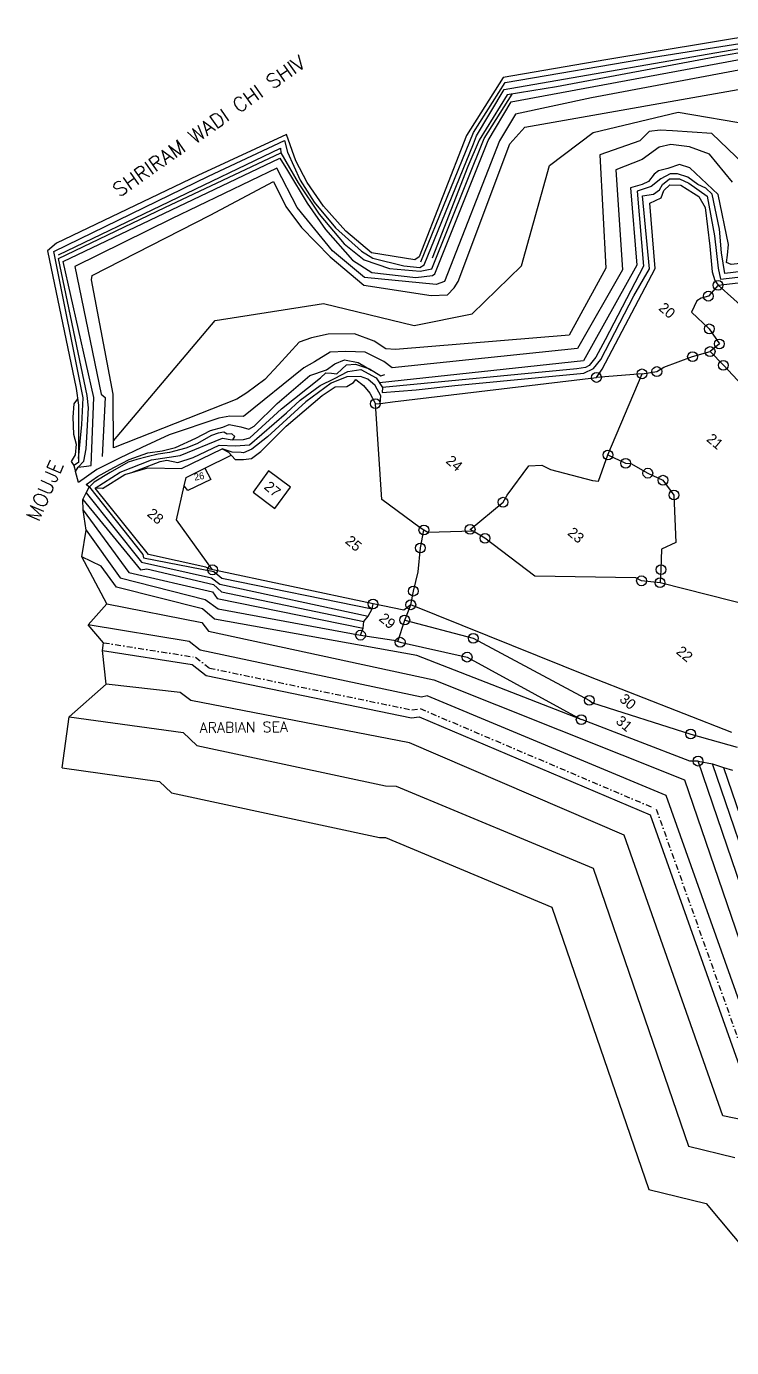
# Model space of a CAD drawing. Header units: metres. Extents: x 343167 to 344976, y 1761516 to 1763297.
# Drawn here: x 343167 to 343777, y 1762029 to 1763172 of the extents above; entities that cross this region are included whole.
import ezdxf

# ---------------------------------------------------------------- set-up
doc = ezdxf.new("R2010")
doc.units = ezdxf.units.M
doc.header["$MEASUREMENT"] = 0
doc.linetypes.add('DASHDOT', pattern=[1, 0.5, -0.25, 0, -0.25])
for name, color, linetype in [('LINE_WATER', 4, 'Continuous'), ('OFF', 1, 'Continuous'), ('OTHERS', 1, 'Continuous'), ('POLY_PARCEL', 6, 'Continuous'), ('POLY_WATER', 4, 'Continuous'), ('TEXT_MAPIN', 7, 'Continuous'), ('TEXT_MAPOUT', 7, 'Continuous'), ('TEXT_PARCEL', 7, 'Continuous'), ('V_BOUND_LINE', 7, 'Continuous'), ('V_BOUND_STREAM_LINE', 7, 'DASHDOT')]:
    doc.layers.add(name, color=color, linetype=linetype)
doc.styles.get("Standard").update_dxf_attribs({"font": 'simplex.shx'})
doc.styles.add('TEXT_MAP', font='')
doc.styles.get('TEXT_MAP').set_extended_font_data('Kruti Dev 050')

msp = doc.modelspace()

# ---------------------------------------------------------------- linework, layer by layer
for centre in [(343765.7, 1762947.9), (343757.3, 1762938.5), (343758.1, 1762910.2), (343758.8, 1762890.6), (343766.8, 1762897.2), (343743.6, 1762886.2), (343770.3, 1762878.7), (343660.5, 1762868.2), (343699.9, 1762871.3), (343712.7, 1762873.3), (343469.3, 1762845.5), (343670.4, 1762801.2), (343685.7, 1762794), (343704.9, 1762785.4), (343718, 1762779.3), (343727.5, 1762766.5), (343579.7, 1762760.3), (343511.2, 1762736.2), (343551.2, 1762736.8), (343564, 1762729.1), (343508.2, 1762720.7), (343328.4, 1762701.8), (343716.3, 1762702), (343502.1, 1762683.4), (343699.5, 1762692.3), (343715.5, 1762690.7), (343467.2, 1762672.3), (343499.9, 1762671.6), (343494.7, 1762658.4), (343456.4, 1762645.3), (343490.7, 1762639.2), (343553.9, 1762642.6), (343548.6, 1762626.3), (343654.4, 1762588.9), (343647.3, 1762572.3), (343742, 1762559.8), (343748.4, 1762536.4)]:
    msp.add_circle(centre, 4.24)
at = {"layer": 'LINE_WATER'}
for p, q in [((343709.9, 1763145.3), (343879.5, 1763171.8)), ((343877.4, 1763164.5), (343762.8, 1763145.3)), ((343580.6, 1763117.1), (343796, 1763154.6)), ((343581.5, 1763123.4), (343709.9, 1763145.3)), ((343586.8, 1763106.6), (343793.4, 1763144.8)), ((343762.8, 1763145.3), (343625.8, 1763119.4)), ((343792.9, 1763135.6), (343656.2, 1763110.1)), ((343554, 1763080.1), (343581.5, 1763123.4)), ((343598.4, 1763084.5), (343860.1, 1763130.9)), ((343556.7, 1763077.2), (343580.6, 1763117.1)), ((343583.3, 1763112.6), (343558.9, 1763073.3)), ((343563.4, 1763074.8), (343587.6, 1763113.3)), ((343625.8, 1763119.4), (343583.3, 1763112.6)), ((343656.2, 1763110.1), (343590.6, 1763095.8)), ((343566.8, 1763073.1), (343586.8, 1763106.6)), ((343590.6, 1763095.8), (343576.6, 1763072.8)), ((343508.7, 1762968.3), (343554, 1763080.1)), ((343554, 1763070.3), (343556.7, 1763077.2)), ((343585.6, 1763070.1), (343598.4, 1763084.5)), ((343706, 1763081), (343697.9, 1763072.7)), ((343715.5, 1763082), (343706, 1763081)), ((343726.3, 1763081.4), (343715.5, 1763082)), ((343760.3, 1763079.3), (343726.3, 1763081.4)), ((343794.9, 1763045.9), (343760.3, 1763079.3)), ((343195.3, 1762974.1), (343387.2, 1763066.5)), ((343325, 1763042.4), (343390.6, 1763073.1)), ((343387.2, 1763066.5), (343387.4, 1763062.4)), ((343390.6, 1763073.1), (343393.2, 1763062.9)), ((343511.4, 1762965.6), (343554, 1763070.3)), ((343518.1, 1762962), (343563.4, 1763074.8)), ((343520.6, 1762957.9), (343566.8, 1763073.1)), ((343576.6, 1763072.8), (343529.1, 1762951.2)), ((343540.9, 1762951.2), (343585.6, 1763070.1)), ((343558.9, 1763073.3), (343549.3, 1763050.5)), ((343697.9, 1763072.7), (343663.4, 1763060.8)), ((343714.6, 1763067.3), (343700.1, 1763056.8)), ((343724.9, 1763069.7), (343714.6, 1763067.3)), ((343741.1, 1763067.7), (343724.9, 1763069.7)), ((343758.2, 1763061.2), (343741.1, 1763067.7)), ((343199.3, 1762968.6), (343386.7, 1763057.8)), ((343287.1, 1763015.3), (343387.4, 1763062.4)), ((343386.7, 1763057.8), (343393.3, 1763047.2)), ((343387.4, 1763062.4), (343402.4, 1763036.5)), ((343393.2, 1763062.9), (343404.1, 1763038.8)), ((343663.4, 1763060.8), (343668.6, 1762962.8)), ((343700.1, 1763056.8), (343677.3, 1763047.8)), ((343778.2, 1763037), (343758.2, 1763061.2)), ((343191.2, 1762977.2), (343325, 1763042.4)), ((343384, 1763049.1), (343293, 1763005.4)), ((343401.6, 1763015.2), (343384, 1763049.1)), ((343393.3, 1763047.2), (343410.3, 1763019)), ((343549.3, 1763050.5), (343518.3, 1762971.4)), ((343677.3, 1763047.8), (343683, 1762961.4)), ((343710.3, 1763044), (343705.4, 1763037.7)), ((343714.2, 1763047), (343710.3, 1763044)), ((343722.2, 1763048.9), (343714.2, 1763047)), ((343724.1, 1763044.3), (343716.2, 1763039.9)), ((343732.4, 1763052.4), (343722.2, 1763048.9)), ((343730.6, 1763044.4), (343724.1, 1763044.3)), ((343739.6, 1763041.4), (343730.6, 1763044.4)), ((343741.2, 1763049.5), (343732.4, 1763052.4)), ((343748.1, 1763035.1), (343739.6, 1763041.4)), ((343765.7, 1763026.5), (343741.2, 1763049.5)), ((343326.3, 1763008.5), (343381.1, 1763037.6)), ((343381.1, 1763037.6), (343391.9, 1763016.1)), ((343402.4, 1763036.5), (343420.7, 1763009.5)), ((343404.1, 1763038.8), (343416.4, 1763019.9)), ((343700, 1763035.1), (343689.9, 1763032.3)), ((343689.9, 1763032.3), (343695.3, 1762965.4)), ((343707.8, 1763033.2), (343695.6, 1763029.3)), ((343705.4, 1763037.7), (343700, 1763035.1)), ((343716.2, 1763039.9), (343707.8, 1763033.2)), ((343709.9, 1763026.8), (343715.1, 1763030.5)), ((343715.1, 1763030.5), (343717.5, 1763035.1)), ((343717.5, 1763035.1), (343723.7, 1763040.1)), ((343723.7, 1763040.1), (343732.2, 1763039.9)), ((343732.2, 1763039.9), (343740.5, 1763036.2)), ((343740.5, 1763036.2), (343756.2, 1763024.9)), ((343755.1, 1763031.9), (343748.1, 1763035.1)), ((343760.7, 1763026.7), (343755.1, 1763031.9)), ((343410.3, 1763019), (343426.1, 1762996.2)), ((343416.4, 1763019.9), (343434.8, 1762997.6)), ((343695.6, 1763029.3), (343701.2, 1762964.4)), ((343700.2, 1763025.4), (343709.9, 1763026.8)), ((343706.3, 1762962.1), (343700.2, 1763025.4)), ((343756.2, 1763024.9), (343762.6, 1762990.6)), ((343766.8, 1762996.4), (343760.7, 1763026.7)), ((343774.8, 1762983.1), (343765.7, 1763026.5)), ((343195.3, 1762971), (343287.1, 1763015.3)), ((343224.4, 1762956.5), (343326.3, 1763008.5)), ((343391.9, 1763016.1), (343405.4, 1762997.9)), ((343432.3, 1762977.8), (343401.6, 1763015.2)), ((343420.7, 1763009.5), (343442.3, 1762983.8)), ((343293, 1763005.4), (343209.3, 1762964.2)), ((343405.4, 1762997.9), (343430.1, 1762972.6)), ((343426.1, 1762996.2), (343449.4, 1762969.5)), ((343434.8, 1762997.6), (343457.3, 1762977.4)), ((343768.5, 1762976.1), (343766.8, 1762996.4)), ((343762.6, 1762990.6), (343765.8, 1762962.8)), ((343767.8, 1762953.3), (344090.3, 1762990.2)), ((343947.3, 1762985), (343777.1, 1762966)), ((343216.5, 1762850.6), (343191.2, 1762977.2)), ((343459.8, 1762954.7), (343432.3, 1762977.8)), ((343442.3, 1762983.8), (343459.7, 1762970)), ((343457.3, 1762977.4), (343467, 1762971.4)), ((343771.5, 1762958.2), (343768.5, 1762976.1)), ((343965.3, 1762981.6), (343771.5, 1762958.2)), ((343773.1, 1762967.7), (343773.8, 1762973.9)), ((343773.8, 1762973.9), (343774.8, 1762983.1)), ((343220.1, 1762852.5), (343195.3, 1762971)), ((343225.7, 1762850.9), (343199.3, 1762968.6)), ((343209.3, 1762964.2), (343232.1, 1762853.8)), ((343430.1, 1762972.6), (343459.2, 1762948)), ((343449.4, 1762969.5), (343466.3, 1762959)), ((343459.7, 1762970), (343481.4, 1762962.3)), ((343467, 1762971.4), (343494, 1762964.6)), ((343481.4, 1762962.3), (343508, 1762960)), ((343494, 1762964.6), (343507.7, 1762963.3)), ((343507.7, 1762963.3), (343511.4, 1762965.6)), ((343508, 1762960), (343518.1, 1762962)), ((343668.6, 1762962.8), (343636.8, 1762904.8)), ((343683, 1762961.4), (343644.1, 1762893.1)), ((343695.3, 1762965.4), (343649.2, 1762882.7)), ((343701.2, 1762964.4), (343668, 1762900.6)), ((343692.7, 1762938.9), (343706.3, 1762962.1)), ((343765.8, 1762962.8), (343767.8, 1762953.3)), ((343777.1, 1762966), (343773.1, 1762967.7)), ((343223.6, 1762952.6), (343224.4, 1762956.5)), ((343242.5, 1762853.6), (343223.6, 1762952.6)), ((343521.9, 1762948.7), (343459.8, 1762954.7)), ((343466.3, 1762959), (343504.2, 1762954.7)), ((343504.2, 1762954.7), (343518.7, 1762956.3)), ((343518.7, 1762956.3), (343520.6, 1762957.9)), ((343529.1, 1762951.2), (343521.9, 1762948.7)), ((343537.5, 1762945.7), (343540.9, 1762951.2)), ((343459.2, 1762948), (343517.5, 1762939.2)), ((343517.5, 1762939.2), (343531.7, 1762939.6)), ((343531.7, 1762939.6), (343537.5, 1762945.7)), ((343664.2, 1762883.7), (343692.7, 1762938.9)), ((343428.4, 1762905.7), (343414, 1762902.5)), ((343451.3, 1762905.9), (343428.4, 1762905.7)), ((343468.2, 1762899.6), (343451.3, 1762905.9)), ((343636.8, 1762904.8), (343486.7, 1762892.3)), ((343403.3, 1762898.6), (343385.6, 1762879.2)), ((343414, 1762902.5), (343403.3, 1762898.6)), ((343478.4, 1762892.8), (343468.2, 1762899.6)), ((343486.7, 1762892.3), (343478.4, 1762892.8)), ((343644.1, 1762893.1), (343483.7, 1762876.5)), ((343668, 1762900.6), (343660, 1762885.7)), ((343416.7, 1762881.8), (343407.4, 1762876.5)), ((343430.1, 1762890.1), (343416.7, 1762881.8)), ((343443.6, 1762890.5), (343430.1, 1762890.1)), ((343434.2, 1762880.1), (343442.5, 1762883.4)), ((343442.5, 1762883.4), (343454.5, 1762881)), ((343460.5, 1762890), (343443.6, 1762890.5)), ((343476.5, 1762881.9), (343460.5, 1762890)), ((343649.2, 1762882.7), (343472.7, 1762863.4)), ((343483.7, 1762876.5), (343476.5, 1762881.9)), ((343660, 1762885.7), (343654.3, 1762878.5)), ((343658, 1762875.8), (343664.2, 1762883.7)), ((343407.4, 1762876.5), (343355.1, 1762834.4)), ((343385.6, 1762879.2), (343373.5, 1762866.4)), ((343384.3, 1762845.7), (343412.5, 1762869.9)), ((343412.5, 1762869.9), (343427, 1762874.8)), ((343421.7, 1762867.8), (343426.4, 1762872.3)), ((343426.4, 1762872.3), (343431.4, 1762872)), ((343427, 1762874.8), (343434.2, 1762880.1)), ((343431.4, 1762872), (343435.8, 1762871.4)), ((343433.9, 1762867.3), (343445.5, 1762873.2)), ((343435.8, 1762871.4), (343440.2, 1762875.4)), ((343440.2, 1762875.4), (343444.2, 1762879.1)), ((343444.2, 1762879.1), (343452.2, 1762879.8)), ((343445.5, 1762873.2), (343456.8, 1762875.2)), ((343452.2, 1762879.8), (343464.1, 1762875.5)), ((343454.5, 1762881), (343465.6, 1762874.6)), ((343456.8, 1762875.2), (343469.8, 1762867.8)), ((343464.1, 1762875.5), (343474.1, 1762869.6)), ((343474.1, 1762869.6), (343477.4, 1762870.8)), ((343643.6, 1762875.6), (343475.4, 1762859.5)), ((343538, 1762861.1), (343649.6, 1762872)), ((343651, 1762876.7), (343643.6, 1762875.6)), ((343649.6, 1762872), (343658, 1762875.8)), ((343654.3, 1762878.5), (343651, 1762876.7)), ((343373.5, 1762866.4), (343358.1, 1762854.8)), ((343388.1, 1762841.1), (343421.7, 1762867.8)), ((343404.3, 1762848.6), (343421.6, 1762861.1)), ((343431.1, 1762863.2), (343409.2, 1762847.1)), ((343421.6, 1762861.1), (343433.9, 1762867.3)), ((343444.6, 1762868.8), (343431.1, 1762863.2)), ((343456.3, 1762869), (343444.6, 1762868.8)), ((343462.7, 1762866.8), (343456.3, 1762869)), ((343469.2, 1762861.3), (343462.7, 1762866.8)), ((343474, 1762852.2), (343469.2, 1762861.3)), ((343469.8, 1762867.8), (343475.4, 1762859.5)), ((343475.4, 1762859.5), (343475.2, 1762855.1)), ((343504.6, 1762857.5), (343538, 1762861.1)), ((343215.2, 1762827.5), (343216.5, 1762850.6)), ((343221, 1762842), (343220.1, 1762852.5)), ((343223.4, 1762792.1), (343225.7, 1762850.9)), ((343232.1, 1762853.8), (343235.4, 1762850.9)), ((343235.4, 1762850.9), (343232.8, 1762799.9)), ((343242.7, 1762807.3), (343242.5, 1762853.6)), ((343349.3, 1762849.4), (343242.7, 1762807.3)), ((343358.1, 1762854.8), (343349.3, 1762849.4)), ((343409.2, 1762847.1), (343376, 1762816.8)), ((343392.3, 1762837.5), (343404.3, 1762848.6)), ((343473.5, 1762845.8), (343474, 1762852.2)), ((343475.2, 1762855.1), (343504.6, 1762857.5)), ((343219.2, 1762806.6), (343221, 1762842)), ((343360.4, 1762810), (343392.3, 1762837.5)), ((343360.6, 1762816.1), (343388.1, 1762841.1)), ((343364.4, 1762826.1), (343384.3, 1762845.7)), ((343212.6, 1762798.2), (343215.2, 1762827.5)), ((343333.9, 1762833), (343291, 1762818.5)), ((343326.6, 1762822.2), (343337.4, 1762825.3)), ((343343.5, 1762834.6), (343333.9, 1762833)), ((343337.4, 1762825.3), (343342.9, 1762827.5)), ((343342.9, 1762827.5), (343352.9, 1762825.4)), ((343355.1, 1762834.4), (343343.5, 1762834.6)), ((343352.9, 1762825.4), (343359.9, 1762823.5)), ((343359.9, 1762823.5), (343364.4, 1762826.1)), ((343291, 1762818.5), (343267.2, 1762807.6)), ((343296.5, 1762807.6), (343313.9, 1762815.8)), ((343300.3, 1762800.7), (343337, 1762815.8)), ((343313.9, 1762815.8), (343326.6, 1762822.2)), ((343327.5, 1762818), (343314.7, 1762810.9)), ((343333.4, 1762820.1), (343327.5, 1762818)), ((343338.1, 1762820.8), (343333.4, 1762820.1)), ((343337, 1762815.8), (343345.3, 1762814.1)), ((343341.1, 1762819.1), (343338.1, 1762820.8)), ((343345.1, 1762819.3), (343341.1, 1762819.1)), ((343347.6, 1762817.1), (343345.1, 1762819.3)), ((343345.3, 1762814.1), (343355.3, 1762814.4)), ((343345.9, 1762814.1), (343347.6, 1762817.1)), ((343355.3, 1762814.4), (343360.6, 1762816.1)), ((343376, 1762816.8), (343362.4, 1762806.2)), ((343217.1, 1762795.8), (343219.2, 1762806.6)), ((343267.2, 1762807.6), (343247.8, 1762798.5)), ((343256.3, 1762797.2), (343272.5, 1762802.9)), ((343281.4, 1762801.7), (343271.8, 1762799.4)), ((343272.5, 1762802.9), (343284.9, 1762804.7)), ((343291.3, 1762803.4), (343281.4, 1762801.7)), ((343284.9, 1762804.7), (343296.5, 1762807.6)), ((343305.4, 1762807.1), (343291.3, 1762803.4)), ((343314.7, 1762810.9), (343305.4, 1762807.1)), ((343311.7, 1762799), (343334.2, 1762809.7)), ((343334.2, 1762809.7), (343348.4, 1762809)), ((343345.3, 1762803.5), (343336.7, 1762806.5)), ((343353.2, 1762803.4), (343345.3, 1762803.5)), ((343348.4, 1762809), (343360.4, 1762810)), ((343355.2, 1762803.1), (343353.2, 1762803.4)), ((343362.4, 1762806.2), (343355.2, 1762803.1)), ((343210, 1762786.8), (343212.1, 1762790.6)), ((343212.1, 1762790.6), (343217.1, 1762795.8)), ((343212.1, 1762790.6), (343219.5, 1762791.6)), ((343219.5, 1762791.6), (343223.4, 1762792.1)), ((343247.8, 1762798.5), (343228.4, 1762788.7)), ((343229, 1762782.6), (343242.9, 1762790.4)), ((343255.5, 1762794.8), (343239.9, 1762786.1)), ((343242.9, 1762790.4), (343256.3, 1762797.2)), ((343248.4, 1762786.4), (343275.7, 1762796.8)), ((343262.8, 1762797.3), (343255.5, 1762794.8)), ((343259.3, 1762786.3), (343283, 1762795.4)), ((343271.8, 1762799.4), (343262.8, 1762797.3)), ((343275.7, 1762796.8), (343300.3, 1762800.7)), ((343283, 1762795.4), (343288.9, 1762796.7)), ((343288.9, 1762796.7), (343298.4, 1762794.6)), ((343298.4, 1762794.6), (343311.7, 1762799)), ((343212.5, 1762777.3), (343210, 1762786.8)), ((343228.4, 1762788.7), (343212.5, 1762777.3)), ((343219, 1762775.7), (343229, 1762782.6)), ((343239.9, 1762786.1), (343226.1, 1762777.5)), ((343227, 1762772.5), (343248.4, 1762786.4)), ((343222, 1762773.2), (343219, 1762775.7)), ((343219.2, 1762768.3), (343266.9, 1762708.3)), ((343226.1, 1762777.5), (343221.8, 1762773.4)), ((343222, 1762773.2), (343268.1, 1762715.1)), ((343216.1, 1762762.7), (343266.1, 1762701.7)), ((343216.6, 1762753.5), (343255.9, 1762699.4)), ((343219.1, 1762736.1), (343248.5, 1762695)), ((343232.1, 1762705), (343215.2, 1762713)), ((343268.1, 1762715.1), (343268.8, 1762712.2)), ((343268.8, 1762712.2), (343329.5, 1762700.4)), ((343245.3, 1762686.7), (343232.1, 1762705)), ((343255.9, 1762699.4), (343328.5, 1762682.7)), ((343266.1, 1762701.7), (343271.5, 1762702.6)), ((343266.9, 1762708.3), (343327.5, 1762694.8)), ((343271.5, 1762702.6), (343329.2, 1762689.2)), ((343329.5, 1762700.4), (343336.4, 1762694.6)), ((343248.5, 1762695), (343322, 1762676.2)), ((343327.5, 1762694.8), (343334.8, 1762689.5)), ((343329.2, 1762689.2), (343336.2, 1762682.9)), ((343334.8, 1762689.5), (343463, 1762661.7)), ((343336.4, 1762694.6), (343466.4, 1762668)), ((343319.8, 1762668), (343245.3, 1762686.7)), ((343322, 1762676.2), (343333.3, 1762668.1)), ((343328.5, 1762682.7), (343332.5, 1762676.9)), ((343332.5, 1762676.9), (343458.7, 1762651.3)), ((343336.2, 1762682.9), (343459.4, 1762657)), ((343236.9, 1762672.3), (343319, 1762656.2)), ((343330.2, 1762659.2), (343319.8, 1762668)), ((343333.3, 1762668.1), (343456.4, 1762645.3)), ((343308.2, 1762639.8), (343220.8, 1762654.2)), ((343319, 1762656.2), (343325, 1762648.7)), ((343505.2, 1762627.7), (343330.2, 1762659.2)), ((343325, 1762648.7), (343519.9, 1762606.8)), ((343233.1, 1762632.1), (343310.9, 1762619.8)), ((343317.7, 1762632.4), (343308.2, 1762639.8)), ((343509.2, 1762591.7), (343317.7, 1762632.4)), ((343310.9, 1762619.8), (343322.8, 1762610.5)), ((343647.3, 1762572.3), (343505.2, 1762627.7)), ((343322.8, 1762610.5), (343500.5, 1762573.8)), ((343300.4, 1762595.7), (343236.5, 1762603)), ((343309.5, 1762588.9), (343300.4, 1762595.7)), ((343519.9, 1762606.8), (343736.5, 1762520.2)), ((343498.9, 1762552.1), (343309.5, 1762588.9)), ((343514, 1762592.9), (343509.2, 1762591.7)), ((343720.7, 1762506.6), (343514, 1762592.9)), ((343500.5, 1762573.8), (343507.1, 1762574.8)), ((343507.1, 1762574.8), (343706.8, 1762489.9)), ((343684.5, 1762472.4), (343498.9, 1762552.1)), ((343828, 1762302.5), (343748.4, 1762536.4)), ((343836.7, 1762311.5), (343760.9, 1762534)), ((343770.4, 1762530.9), (343843.1, 1762317.7)), ((343736.5, 1762520.2), (343816.6, 1762286.1)), ((343804.6, 1762270.6), (343720.7, 1762506.6)), ((343706.8, 1762489.9), (343790.3, 1762255.2)), ((343769.9, 1762229.7), (343684.5, 1762472.4)), ((343799.1, 1762223.6), (343769.9, 1762229.7))]:
    msp.add_line(p, q, dxfattribs=at)
at = {"layer": 'OFF'}
for p, q in [((343206, 1762795.4), (343208.5, 1762792)), ((343208.5, 1762792), (343210, 1762786.8)), ((343216.1, 1762762.7), (343219.2, 1762768.3)), ((343221.8, 1762773.4), (343219, 1762775.7)), ((343219.2, 1762768.3), (343221.8, 1762773.4)), ((343233.2, 1762772.1), (343227, 1762772.5)), ((343216.6, 1762753.5), (343216.1, 1762762.7)), ((343219.1, 1762736.1), (343216.6, 1762753.5)), ((343215.2, 1762713), (343219.1, 1762736.1)), ((343236.9, 1762672.3), (343215.2, 1762713)), ((343220.8, 1762654.2), (343236.9, 1762672.3)), ((343234.2, 1762638.8), (343220.8, 1762654.2)), ((343233.1, 1762632.1), (343234.2, 1762638.8)), ((343236.5, 1762603), (343233.1, 1762632.1)), ((343204.5, 1762574.8), (343236.5, 1762603)), ((343198.3, 1762530.5), (343204.5, 1762574.8))]:
    msp.add_line(p, q, dxfattribs=at)
at = {"layer": 'OTHERS'}
for p, q in [((343198.3, 1762530.5), (343282.6, 1762518.8)), ((343282.6, 1762518.8), (343292.9, 1762508.9)), ((343292.9, 1762508.9), (343472.9, 1762470.3)), ((343472.9, 1762470.3), (343477.9, 1762470.3)), ((343477.9, 1762470.3), (343621.8, 1762410.2)), ((343621.8, 1762410.2), (343705.7, 1762165.9)), ((343705.7, 1762165.9), (343755.3, 1762153.8)), ((343755.3, 1762153.8), (343859.3, 1762029.2))]:
    msp.add_line(p, q, dxfattribs=at)
at = {"layer": 'POLY_PARCEL'}
for p, q in [((343757.3, 1762938.5), (343751.1, 1762936.7)), ((343765.7, 1762947.9), (343757.3, 1762938.5)), ((343793, 1762923.7), (343765.7, 1762947.9)), ((343747.2, 1762934.4), (343742.7, 1762924.6)), ((343751.1, 1762936.7), (343747.2, 1762934.4)), ((343742.7, 1762924.6), (343758.1, 1762910.2)), ((343758.1, 1762910.2), (343766.8, 1762897.2)), ((343766.8, 1762897.2), (343758.8, 1762890.6)), ((343718.8, 1762877.1), (343743.6, 1762886.2)), ((343743.6, 1762886.2), (343758.8, 1762890.6)), ((343758.8, 1762890.6), (343770.3, 1762878.7)), ((343699.9, 1762871.3), (343660.5, 1762868.2)), ((343670.4, 1762801.2), (343699.9, 1762871.3)), ((343699.9, 1762871.3), (343712.7, 1762873.3)), ((343712.7, 1762873.3), (343718.8, 1762877.1)), ((343770.3, 1762878.7), (343808.8, 1762837.6)), ((343474.8, 1762762.7), (343469.3, 1762845.5)), ((343321.7, 1762789.7), (343344.5, 1762801)), ((343583.2, 1762766.4), (343602.1, 1762791.7)), ((343602.1, 1762791.7), (343613.3, 1762792.4)), ((343613.3, 1762792.4), (343620.8, 1762788.7)), ((343662.2, 1762778.5), (343670.4, 1762801.2)), ((343670.4, 1762801.2), (343685.7, 1762794)), ((343685.7, 1762794), (343690.2, 1762793.7)), ((343690.2, 1762793.7), (343704.9, 1762785.4)), ((343304, 1762774.6), (343305.6, 1762781.7)), ((343305.6, 1762781.7), (343321.7, 1762789.7)), ((343326.8, 1762779.8), (343307.1, 1762770.3)), ((343321.7, 1762789.7), (343326.8, 1762779.8)), ((343376.7, 1762787.3), (343363.5, 1762769)), ((343395.8, 1762773.4), (343376.7, 1762787.3)), ((343620.8, 1762788.7), (343657.1, 1762779.2)), ((343657.1, 1762779.2), (343662.2, 1762778.5)), ((343704.9, 1762785.4), (343718, 1762779.3)), ((343718, 1762779.3), (343727.5, 1762766.5)), ((343297.3, 1762745.1), (343304, 1762774.6)), ((343307.1, 1762770.3), (343304, 1762774.6)), ((343363.5, 1762769), (343382.4, 1762754.8)), ((343382.4, 1762754.8), (343395.8, 1762773.4)), ((343508.1, 1762738.1), (343474.8, 1762762.7)), ((343551.2, 1762736.8), (343579.7, 1762760.3)), ((343579.7, 1762760.3), (343583.2, 1762766.4)), ((343727.5, 1762766.5), (343729.1, 1762725.4)), ((343328.4, 1762701.8), (343297.3, 1762745.1)), ((343511.2, 1762736.2), (343508.1, 1762738.1)), ((343508.2, 1762720.7), (343511.2, 1762736.2)), ((343514.7, 1762734.1), (343511.2, 1762736.2)), ((343553.8, 1762735.2), (343514.7, 1762734.1)), ((343553.8, 1762735.2), (343551.2, 1762736.8)), ((343564, 1762729.1), (343553.8, 1762735.2)), ((343607.3, 1762696.3), (343564, 1762729.1)), ((343729.1, 1762725.4), (343716.7, 1762719.6)), ((343506.2, 1762700.1), (343508.2, 1762720.7)), ((343716.7, 1762719.6), (343716.3, 1762702)), ((343502.1, 1762683.4), (343506.2, 1762700.1)), ((343716.3, 1762702), (343715.5, 1762690.7)), ((343694.4, 1762694.9), (343607.3, 1762696.3)), ((343699.5, 1762692.3), (343694.4, 1762694.9)), ((343715.5, 1762690.7), (343699.5, 1762692.3)), ((343798.7, 1762669.6), (343715.5, 1762690.7)), ((343499.9, 1762671.6), (343502.1, 1762683.4)), ((343493.9, 1762666.9), (343467.2, 1762672.3)), ((343499.9, 1762671.6), (343493.9, 1762666.9)), ((343494.7, 1762658.4), (343499.9, 1762671.6)), ((343654, 1762609.6), (343499.9, 1762671.6)), ((343488.6, 1762639.9), (343494.7, 1762658.4)), ((343494.7, 1762658.4), (343553.9, 1762642.6)), ((343553.9, 1762642.6), (343654.4, 1762588.9)), ((343777.6, 1762561), (343654, 1762609.6)), ((343654.4, 1762588.9), (343657.1, 1762586.7)), ((343657.1, 1762586.7), (343742, 1762559.8)), ((343742, 1762559.8), (343782.1, 1762548.5))]:
    msp.add_line(p, q, dxfattribs=at)
at = {"layer": 'POLY_WATER'}
for p, q in [((343838, 1763170.9), (343668.5, 1763143)), ((343668.5, 1763143), (343579.7, 1763127.6)), ((343579.7, 1763127.6), (343548.1, 1763077.4)), ((343392.5, 1763078.3), (343315.8, 1763042.8)), ((343400.4, 1763055.5), (343392.5, 1763078.3)), ((343548.1, 1763077.4), (343507.2, 1762972.6)), ((343410.3, 1763036.7), (343400.4, 1763055.5)), ((343315.8, 1763042.8), (343193.4, 1762984.4)), ((343424.3, 1763016.3), (343410.3, 1763036.7)), ((343716.4, 1763023.6), (343718.9, 1763030)), ((343718.9, 1763030), (343724, 1763034.7)), ((343724, 1763034.7), (343733.6, 1763034.5)), ((343733.6, 1763034.5), (343744.3, 1763027.7)), ((343706.7, 1763018.8), (343716.4, 1763023.6)), ((343711.4, 1762962.5), (343706.7, 1763018.8)), ((343744.3, 1763027.7), (343749.1, 1763024.8)), ((343749.1, 1763024.8), (343754.5, 1763015.1)), ((343443.6, 1762994.7), (343424.3, 1763016.3)), ((343754.5, 1763015.1), (343758.5, 1762981.7)), ((343193.4, 1762984.4), (343185.6, 1762977.8)), ((343466, 1762976), (343443.6, 1762994.7)), ((343765.7, 1762947.9), (344098.4, 1762987.5)), ((343185.6, 1762977.8), (343210.4, 1762858.6)), ((343503.5, 1762970), (343466, 1762976)), ((343758.5, 1762981.7), (343760.7, 1762959.4)), ((343507.2, 1762972.6), (343503.5, 1762970)), ((343665.3, 1762875.4), (343711.4, 1762962.5)), ((343760.7, 1762959.4), (343762.9, 1762952)), ((343762.9, 1762952), (343765.7, 1762947.9)), ((343660.5, 1762868.2), (343665.3, 1762875.4)), ((343210.4, 1762858.6), (343212.4, 1762844.2)), ((343423.3, 1762852.7), (343434.6, 1762860.1)), ((343434.6, 1762860.1), (343444.5, 1762860.5)), ((343444.5, 1762860.5), (343450.2, 1762863.9)), ((343450.2, 1762863.9), (343452.4, 1762866.5)), ((343452.4, 1762866.5), (343458.9, 1762861.2)), ((343458.9, 1762861.2), (343464.6, 1762854.5)), ((343484, 1762847.2), (343660.5, 1762868.2)), ((343211.6, 1762849.6), (343208.4, 1762845.3)), ((343392.1, 1762826.1), (343423.3, 1762852.7)), ((343464.6, 1762854.5), (343469.3, 1762845.5)), ((343475.7, 1762846), (343484, 1762847.2)), ((343208.4, 1762845.3), (343207.7, 1762833.9)), ((343212.4, 1762844.2), (343212.6, 1762794.7)), ((343469.3, 1762845.5), (343475.7, 1762846)), ((343207.7, 1762833.9), (343208.2, 1762819.1)), ((343370.2, 1762804.1), (343392.1, 1762826.1)), ((343208.2, 1762819.1), (343210.3, 1762810.5)), ((343210.3, 1762810.5), (343209.7, 1762801.3)), ((343301.5, 1762789.4), (343336.7, 1762806.5)), ((343336.7, 1762806.5), (343342.1, 1762803.7)), ((343342.1, 1762803.7), (343347.9, 1762797.3)), ((343362, 1762798.2), (343370.2, 1762804.1)), ((343209.7, 1762801.3), (343206, 1762795.4)), ((343212.6, 1762794.7), (343208.5, 1762792)), ((343347.9, 1762797.3), (343355.2, 1762797.1)), ((343355.2, 1762797.1), (343362, 1762798.2)), ((343233.2, 1762772.1), (343252.4, 1762784.4)), ((343252.4, 1762784.4), (343272.5, 1762789.9)), ((343272.5, 1762789.9), (343301.5, 1762789.4)), ((343273, 1762715.1), (343227, 1762772.5)), ((343322.7, 1762704.1), (343273, 1762715.1)), ((343326, 1762702.3), (343322.7, 1762704.1)), ((343467.2, 1762672.3), (343326, 1762702.3)), ((343463, 1762661.7), (343466.4, 1762668)), ((343466.4, 1762668), (343467.2, 1762672.3)), ((343458.7, 1762651.3), (343459.4, 1762657)), ((343459.4, 1762657), (343463, 1762661.7)), ((343456.4, 1762645.3), (343458.7, 1762651.3)), ((343456.4, 1762645.3), (343485.3, 1762641.1)), ((343485.3, 1762641.1), (343490.7, 1762639.2)), ((343490.7, 1762639.2), (343548.6, 1762626.3)), ((343548.6, 1762626.3), (343647.3, 1762572.3)), ((343204.5, 1762574.8), (343303.1, 1762561)), ((343648.3, 1762572), (343647.3, 1762572.3)), ((343741.2, 1762536.2), (343648.3, 1762572)), ((343303.1, 1762561), (343314.7, 1762550)), ((343314.7, 1762550), (343478, 1762515)), ((343748.4, 1762536.4), (343741.2, 1762536.2)), ((343748.4, 1762536.4), (343760.9, 1762534)), ((343760.9, 1762534), (343770.4, 1762530.9)), ((343770.4, 1762530.9), (343778.2, 1762528.7)), ((343478, 1762515), (343487.1, 1762514.8)), ((343487.1, 1762514.8), (343657.5, 1762443.7)), ((343657.5, 1762443.7), (343740, 1762203.5)), ((343740, 1762203.5), (343780.2, 1762193.7))]:
    msp.add_line(p, q, dxfattribs=at)
at = {"layer": 'V_BOUND_LINE'}
for p, q in [((343657.5, 1763080), (343731.3, 1763097.6)), ((343731.3, 1763097.6), (343795.6, 1763086.6)), ((343620, 1763051.4), (343657.5, 1763080)), ((343595.6, 1762964.6), (343620, 1763051.4)), ((343553, 1762923.3), (343595.6, 1762964.6)), ((343330.7, 1762917.3), (343424.5, 1762932.1)), ((343424.5, 1762932.1), (343502.8, 1762913)), ((343242.6, 1762813.3), (343330.7, 1762917.3)), ((343502.8, 1762913), (343553, 1762923.3))]:
    msp.add_line(p, q, dxfattribs=at)
at = {"layer": 'V_BOUND_STREAM_LINE', "ltscale": 10}
for p, q in [((343234.2, 1762638.8), (343313.7, 1762626.2)), ((343313.7, 1762626.2), (343325.8, 1762616.8)), ((343325.8, 1762616.8), (343500.7, 1762580.7)), ((343500.7, 1762580.7), (343508, 1762581.8)), ((343508, 1762581.8), (343712.2, 1762494.9)), ((343712.2, 1762494.9), (343795.5, 1762260.9))]:
    msp.add_line(p, q, dxfattribs=at)

# ---------------------------------------------------------------- texts
at = {"layer": 'TEXT_MAPIN'}
msp.add_text('ARABIAN SEA', height=8.961, rotation=0.6104, dxfattribs=at).set_placement((343317.3, 1762560.8))
at = {"layer": 'TEXT_MAPOUT'}
for s, height, rotation, p in [('SHRIRAM WADI CHI SHIV', 12.445, 35.1354, (343247.7, 1763023.5)), ('MOUJE', 12.45, 66.2787, (343177.9, 1762742.7))]:
    msp.add_text(s, height=height, rotation=rotation, dxfattribs=at).set_placement(p)
at = {"layer": 'TEXT_PARCEL', "style": 'TEXT_MAP'}
for s, height, rotation, p in [('20', 8.96, 319.7318, (343713.6, 1762927.1)), ('21', 8.96, 319.7318, (343755, 1762813.8)), ('24', 8.96, 319.7318, (343529.6, 1762794.9)), ('26', 5.97, 10.7659, (343313, 1762778.9)), ('27', 8.96, 319.7318, (343372.3, 1762772.5)), ('28', 8.96, 319.7318, (343271.1, 1762749.1)), ('23', 8.96, 319.7318, (343634.8, 1762732.7)), ('25', 8.96, 319.7318, (343442.5, 1762725.6)), ('29', 8.96, 319.7318, (343471.7, 1762658.6)), ('22', 8.96, 319.7318, (343728.8, 1762630)), ('30', 8.96, 319.7318, (343679.7, 1762588.8)), ('31', 8.96, 319.7318, (343676.5, 1762569.8))]:
    msp.add_text(s, height=height, rotation=rotation, dxfattribs=at).set_placement(p)

doc.saveas('drawing.dxf')
